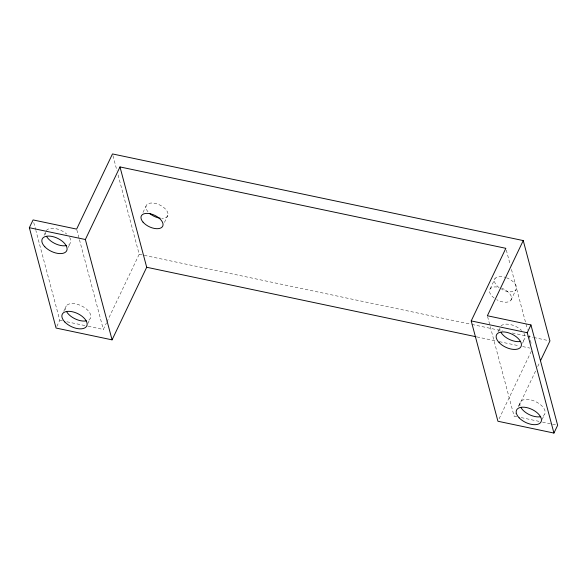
<?xml version="1.0" encoding="UTF-8"?>
<svg xmlns="http://www.w3.org/2000/svg" width="587" height="587" viewBox="0 0 587 587"><rect width="100%" height="100%" fill="white"/><g stroke="black" fill="none" stroke-linecap="round" stroke-linejoin="round"><path stroke-width="0.44" stroke-dasharray="2.94 2.2" d="M44.062 235.277L45.177 232.944M68.217 247.406L70.073 243.517M63.726 311.308L66.324 305.864M56.8 326.489L59.771 320.267L35.873 230.493M87.881 323.444L90.105 318.778M142.986 212.465L146.031 206.088M88.219 326.269L103.334 329.461L106.489 322.85M106.885 322.021L139.192 254.274L117.87 174.178M164.455 222.429L167.882 215.253M490.145 288.87L495.09 278.502M510.91 300.236L515.856 289.868M498.003 331.882L499.86 327.994M522.533 343.241L524.389 339.352M499.111 418.773L531.374 351.136M518.409 406.365L520.64 401.699M516.751 416.66L514.087 416.095L515.269 413.622M518.813 406.182L535.762 370.661M537.729 366.53L539.702 362.399M542.197 419.272L544.42 414.605M139.192 254.274L471.023 324.266M471.919 324.457L502.413 330.892M512.275 332.968L526.627 335.999M527.522 336.19L532.908 337.32M533.803 337.51L549.05 340.724M476.915 336.923L495.758 340.9M499.354 341.656L519.091 345.824M522.679 346.579L529.863 348.091M59.771 320.267L62.435 320.832M66.881 321.771L87.331 326.078M521.197 417.599L538.976 421.349M542.535 422.097L555.874 424.915M506.31 250.084L510.294 265.045M511.468 269.448L527.397 329.3M529.041 335.456L531.382 344.261M487.606 316.635L514.087 416.095M112.953 155.694L116.938 170.656M76.86 229.994L79.201 238.799M79.436 239.679L103.334 329.461M33.76 222.568L35.638 229.612M69.626 237.434A13.574 7.235 25.5 0 1 67.138 245.425M45.735 234.44A13.574 7.235 25.5 0 1 45.581 232.364M46.285 230.61A13.574 7.235 25.5 0 1 66.698 234.059M523.942 333.269A13.574 7.235 25.5 0 1 521.454 341.252M500.051 330.268A13.574 7.235 25.5 0 1 499.897 328.192M501.019 325.946A13.574 7.235 25.5 0 1 521.608 330.437M65.766 309.694A13.574 7.235 25.5 0 1 81.989 306.113A13.574 7.235 25.5 0 1 87.177 320.678M520.082 405.522A13.574 7.235 25.5 0 1 535.234 401.427A13.574 7.235 25.5 0 1 542.902 415.919M147.99 211.775A11.879 6.332 25.5 0 1 151.006 203.029A11.879 6.332 25.5 0 1 166.613 210.454A11.879 6.332 25.5 0 1 161.785 218.335M506.486 277.739A11.879 6.332 25.5 0 1 516.267 289.142A11.879 6.332 25.5 0 1 501.643 289.332M499.089 287.689A11.879 6.332 25.5 0 1 494.863 278.847A11.879 6.332 25.5 0 1 505.033 277.247M501.54 288.107A11.879 6.332 25.5 0 1 511.321 299.517A11.879 6.332 25.5 0 1 496.697 299.7M494.144 298.057A11.879 6.332 25.5 0 1 489.734 289.589A11.879 6.332 25.5 0 1 498.649 287.248"/><path stroke-width="0.88" d="M523.237 240.575L487.371 315.755L530.942 324.949L557.65 425.289L553.937 433.067L497.93 421.253L471.214 320.913L505.84 248.323L119.983 166.928L146.699 267.268L112.073 339.858L56.059 328.045L29.35 227.705L33.063 219.927L76.626 229.113L112.484 153.933L523.237 240.575L549.946 340.915L540.488 360.748M112.073 339.858L85.364 239.518L119.983 166.928M553.937 433.067L527.229 332.726L530.942 324.949M29.35 227.705L85.364 239.518M471.214 320.913L527.229 332.726M146.699 267.268L476.02 336.74M66.331 245.623A13.574 7.235 25.5 0 1 46.733 236.693M520.647 341.451A13.574 7.235 25.5 0 1 501.049 332.521M86.362 320.876A13.574 7.235 25.5 0 1 66.764 311.946M540.678 416.704A13.574 7.235 25.5 0 1 521.08 407.782M160.214 218.21A11.879 6.332 25.5 0 1 149.971 213.705M64.841 322.006A13.574 7.235 25.5 0 0 86.399 326.555A13.574 7.235 25.5 0 0 72.282 311.734A13.574 7.235 25.5 0 0 64.841 322.006M519.15 417.834A13.574 7.235 25.5 0 0 540.715 422.383A13.574 7.235 25.5 0 0 526.59 407.569A13.574 7.235 25.5 0 0 519.15 417.834M499.119 342.581A13.574 7.235 25.5 0 0 520.676 347.13A13.574 7.235 25.5 0 0 506.559 332.308A13.574 7.235 25.5 0 0 499.119 342.581M44.803 246.753A13.574 7.235 25.5 0 0 66.36 251.295A13.574 7.235 25.5 0 0 52.243 236.48A13.574 7.235 25.5 0 0 44.803 246.753M143.045 222.143A11.879 6.332 25.5 0 0 162.107 227.059A11.879 6.332 25.5 0 0 150.881 213.917A11.879 6.332 25.5 0 0 143.045 222.143"/></g></svg>
